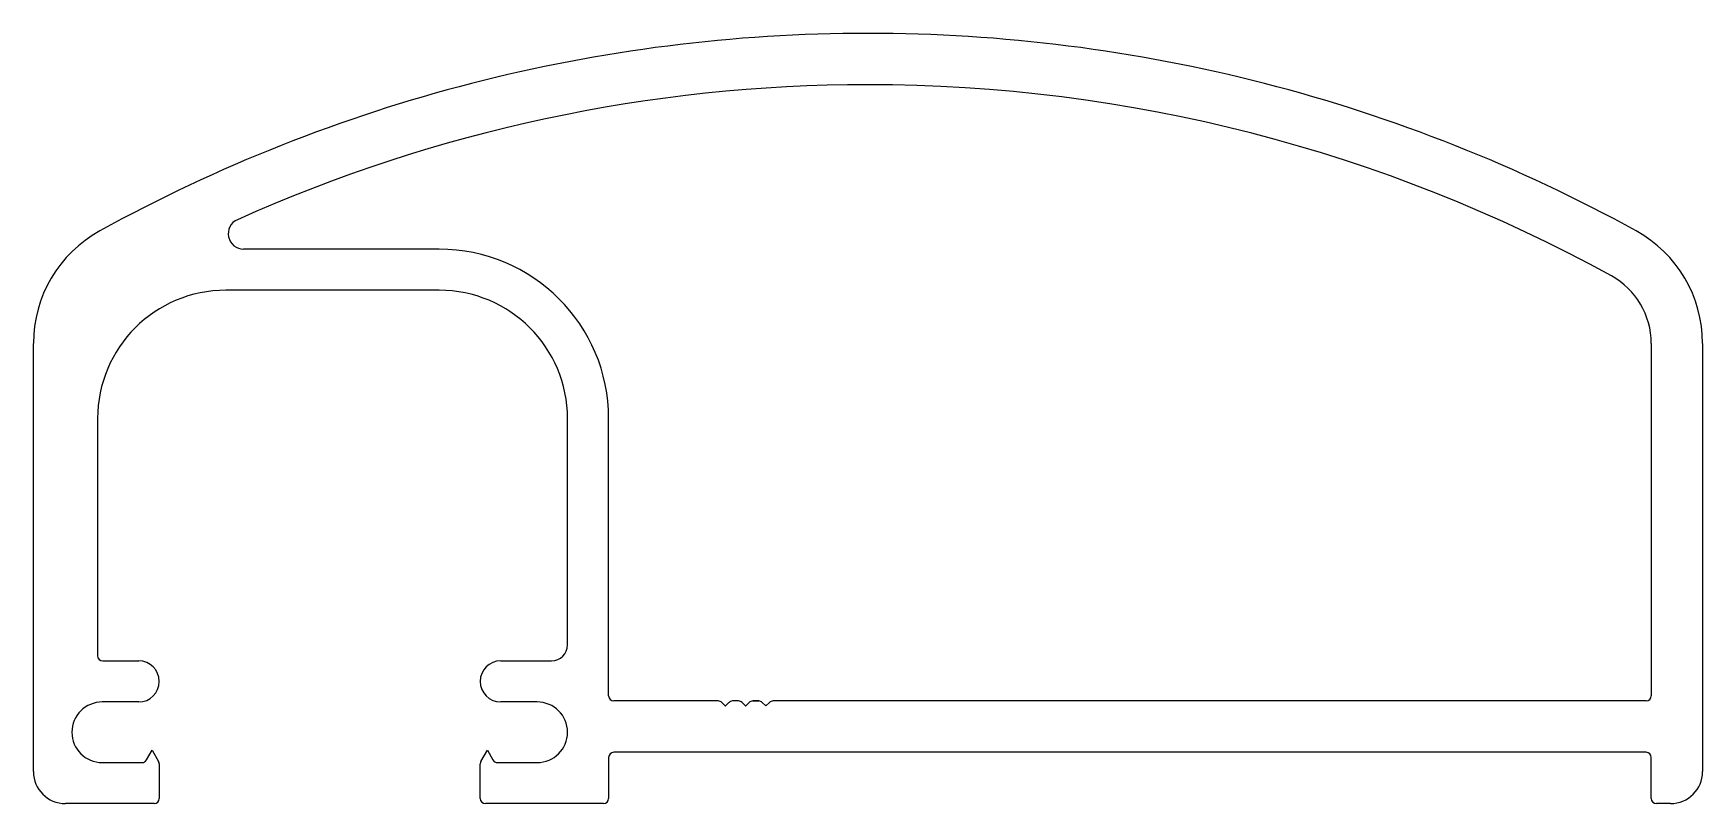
# Model space of a CAD drawing. Extents: x -41.2 to 41.4, y 5.6 to 43.7.
import ezdxf

# ---------------------------------------------------------------- set-up
doc = ezdxf.new("R2010")
doc.units = 0
doc.layers.add('1', color=7, linetype='CONTINUOUS')

msp = doc.modelspace()

# ---------------------------------------------------------------- linework, layer by layer
at = {"layer": '1', "linetype": 'CONTINUOUS'}
for p, q in [((-21.111, 33.051), (-30.778, 33.051)), ((-27.017, 31.019), (-31.652, 31.019)), ((-21.111, 31.019), (-27.017, 31.019)), ((-41.177, 7.206), (-41.177, 28.389)), ((38.834, 28.389), (38.834, 10.951)), ((41.374, 28.389), (41.374, 7.206)), ((-38.002, 24.669), (-38.002, 12.934)), ((-14.761, 13.467), (-14.761, 24.669)), ((-12.729, 10.951), (-12.729, 24.669)), ((-37.748, 12.68), (-35.97, 12.68)), ((-18.063, 12.68), (-15.549, 12.68)), ((-35.97, 10.648), (-37.774, 10.648)), ((-16.26, 10.648), (-18.063, 10.648)), ((-8.583, 10.697), (-12.475, 10.697)), ((-7.306, 10.697), (-8.583, 10.697)), ((-6.958, 10.453), (-7.13, 10.624)), ((-6.776, 10.624), (-6.947, 10.453)), ((-6.306, 10.697), (-6.599, 10.697)), ((-5.958, 10.453), (-6.13, 10.624)), ((-5.776, 10.624), (-5.947, 10.453)), ((-5.306, 10.697), (-5.599, 10.697)), ((-5.599, 10.697), (-5.306, 10.697)), ((-5.306, 10.697), (-5.599, 10.697)), ((-5.599, 10.697), (-5.306, 10.697)), ((-5.306, 10.697), (-5.599, 10.697)), ((-4.959, 10.453), (-5.13, 10.624)), ((-4.776, 10.624), (-4.947, 10.453)), ((-3.848, 10.697), (-4.599, 10.697)), ((-4.599, 10.697), (-4.599, 10.697)), ((38.58, 10.697), (-3.848, 10.697)), ((-35.585, 7.778), (-35.306, 8.26)), ((-35.306, 8.26), (-34.988, 7.71)), ((-19.045, 7.71), (-18.727, 8.26)), ((-18.727, 8.26), (-18.449, 7.778)), ((-37.774, 7.651), (-35.805, 7.651)), ((-34.954, 7.583), (-34.954, 5.873)), ((-19.079, 5.873), (-19.079, 7.583)), ((-18.229, 7.651), (-16.26, 7.651)), ((-12.729, 7.903), (-12.729, 5.873)), ((38.58, 8.157), (-12.475, 8.157)), ((38.834, 5.873), (38.834, 7.903)), ((-35.208, 5.619), (-39.59, 5.619)), ((-12.983, 5.619), (-18.825, 5.619)), ((39.786, 5.619), (39.088, 5.619))]:
    msp.add_line(p, q, dxfattribs=at)
for centre, radius, start, end in [((0.098, -34.986), 78.712, 90, 118.85865), ((0.098, -34.986), 78.712, 61.14135, 90), ((0.098, -34.986), 76.172, 90, 114.17005), ((0.098, -34.986), 76.172, 61.14135, 90), ((-34.827, 28.389), 6.35, 118.85865, 180), ((-30.778, 33.813), 0.762, 114.17005, 270), ((35.024, 28.389), 6.35, 360, 61.14135), ((-21.111, 24.669), 8.382, 360, 90), ((35.024, 28.389), 3.81, 360, 61.14135), ((-31.652, 24.669), 6.35, 90, 180), ((-21.111, 24.669), 6.35, 0, 90), ((-15.549, 13.467), 0.787, 270, 360), ((-37.748, 12.934), 0.254, 180, 270), ((-35.97, 11.664), 1.016, 0, 90), ((-18.063, 11.664), 1.016, 90, 180), ((-35.97, 11.664), 1.016, 270, 360), ((-18.063, 11.664), 1.016, 180, 270), ((-12.475, 10.951), 0.254, 180, 270), ((38.58, 10.951), 0.254, 270, 0), ((-37.774, 9.149), 1.499, 90, 180), ((-16.26, 9.149), 1.499, 360, 90), ((-7.306, 10.447), 0.25, 45, 90), ((-6.953, 10.458), 0.008, 225, 315), ((-6.599, 10.447), 0.25, 90, 135), ((-6.306, 10.447), 0.25, 45, 90), ((-5.953, 10.458), 0.008, 225, 315), ((-5.599, 10.447), 0.25, 90, 135), ((-5.306, 10.447), 0.25, 45, 90), ((-4.953, 10.458), 0.008, 225, 315), ((-4.599, 10.447), 0.25, 90, 135), ((-37.774, 9.149), 1.499, 180, 270), ((-16.26, 9.149), 1.499, 270, 0), ((-35.805, 7.905), 0.254, 270, 330), ((-35.208, 7.583), 0.254, 0, 30), ((-18.825, 7.583), 0.254, 150, 180), ((-18.229, 7.905), 0.254, 210, 270), ((-12.475, 7.903), 0.254, 90, 180), ((38.58, 7.903), 0.254, 0, 90), ((-39.59, 7.206), 1.588, 180, 270), ((39.786, 7.206), 1.587, 270, 0), ((-35.208, 5.873), 0.254, 270, 0), ((-18.825, 5.873), 0.254, 180, 270), ((-12.983, 5.873), 0.254, 270, 360), ((39.088, 5.873), 0.254, 180, 270)]:
    msp.add_arc(centre, radius, start, end, dxfattribs=at)

doc.saveas('drawing.dxf')
